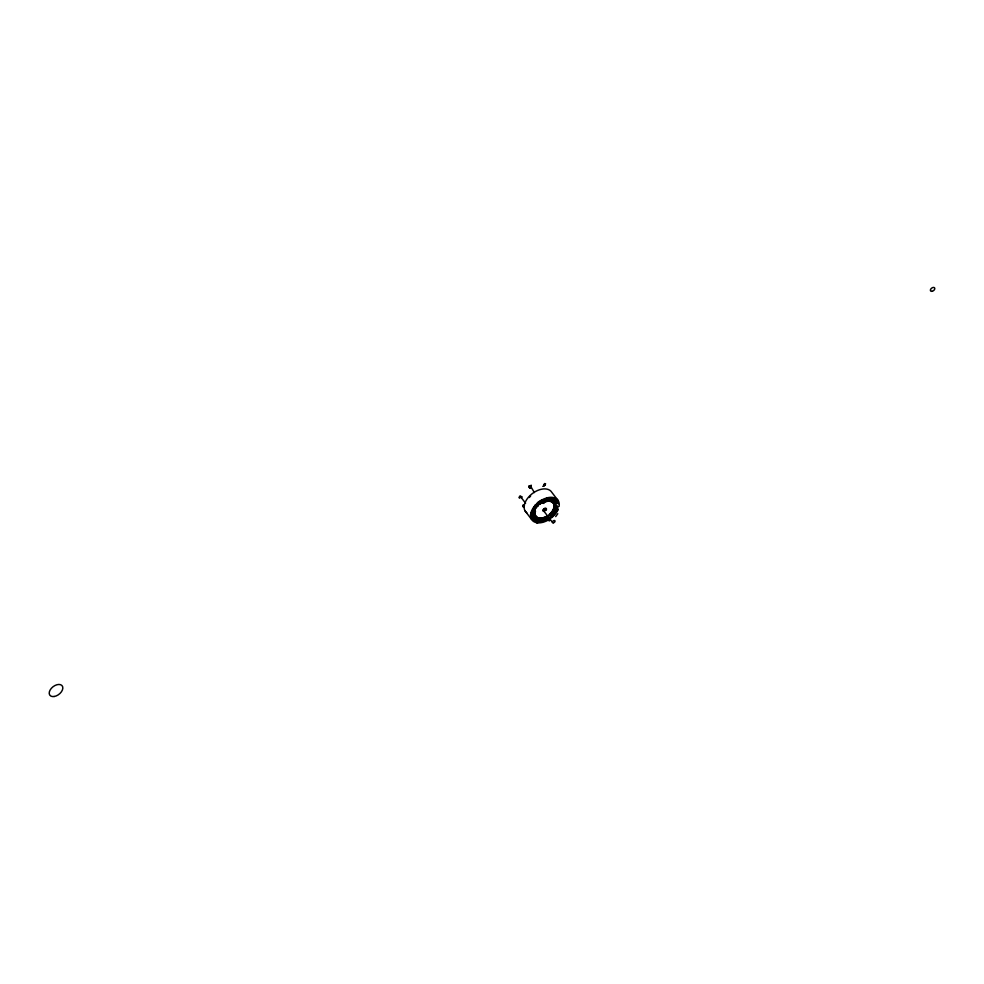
<?xml version="1.0" encoding="UTF-8"?>
<svg xmlns="http://www.w3.org/2000/svg" width="984" height="984" viewBox="0 0 984 984"><rect width="100%" height="100%" fill="white"/><g stroke="black" fill="none" stroke-linecap="round" stroke-linejoin="round"><path stroke-width="1.48" d="M532.529 512.381C529.736 518.568 535.05 515.432 534.829 520.278A11.328 7.048 -37.4 0 1 531.963 517.928M524.349 505.493C523.094 509.171 523.746 504.817 524.263 505.899M545.456 483.722L544.275 485.1M530.499 486.367C528.826 488.507 531.335 487.412 530.118 486.305C528.051 490.253 532.725 484.583 530.893 485.395M520.524 496.699C520.142 499.355 518.482 496.367 520.77 496.44M519.786 496.834L520.438 497.154L519.429 497.51M535.161 515.801L534.373 515.53L535.284 515.382M532.123 515.308C539.269 524.915 535.481 517.178 531.606 513.414M536.637 518.199L537.498 518.064M537.104 518.088L537.83 518.334L536.932 518.285M541.163 518.666L541.963 518.113M541.385 518.974L542.024 519.195L541.532 518.654M541.963 519.121L541.864 518.42M547.092 500.991L547.51 500.573M547.83 500.893L547.904 500.044M547.94 501.041L547.51 499.946L550.117 499.872A12.374 7.7 -37.4 0 1 555.357 505.53M552.491 501.336L551.692 501.25M552.467 501.52L551.741 501.336M551.089 512.91L551.803 512.332L552.295 513.045M551.384 512.996L552.184 513.082M551.999 512.676L551.507 513.5M553.943 503.919L554.742 503.365L554.521 504.079M554.312 503.906L554.459 504.534M553.832 508.224L554.546 507.633L554.521 508.298M554.373 503.98L555.025 504.275M554.988 508.47L554.423 508.027L554.349 508.839M529.675 487.375L530.573 486.502M534.127 513.168L533.574 513.623L531.68 511.2M545.136 484.226L544.324 484.94M519.171 497.879L519.626 496.207L520.843 496.194M522.812 505.813L523.316 504.989L523.23 505.985M528.949 486.514L529.453 485.702L529.38 486.699M522.971 506.022L523.316 504.989M529.109 486.736L529.453 485.702M524.251 505.432L524.189 506.908L522.984 506.698M523.39 506.01L524.3 505.616M530.364 487.806L529.269 487.523M530.647 487.769L531.188 485.358M545.087 483.943C543.795 482.234 547.202 485.813 543.931 485.112M544.435 484.14L545.542 483.833M534.25 511.373A12.374 7.7 -37.4 0 1 544.939 500.967L548.027 500.561M535.087 505.333L535.776 505.997A11.328 7.048 -37.4 0 1 541.778 501.016A11.328 7.048 -37.4 0 1 548.592 498.531A11.328 7.048 -37.4 0 1 554.423 499.134A11.328 7.048 -37.4 0 1 557.707 502.676A11.328 7.048 -37.4 0 1 558.125 503.882M537.731 505.899L536.944 506.551L537.817 506.243M535.222 515.505L534.496 516.034M547.129 498.347L542.11 500.327M555.702 516.6L557.793 513.697M535.259 511.495L534.755 511.68M548.432 498.482L552.528 499.306L553.291 498.371M557.018 502.393L555.972 503.008L552.319 498.261M547.485 516.477L546.969 517.35M554.914 508.568L554.287 508.765M550.228 516.662A11.328 7.048 -37.4 0 0 553.438 513.476L552.934 512.615L556.218 508.162M535.21 505.161L535.813 505.936L533.107 510.573L531.889 510.844M551.397 514.349L553.438 513.476A11.328 7.048 -37.4 0 0 556.969 507.437A11.328 7.048 -37.4 0 0 557.448 505.911M547.842 500.807L547.227 501.213L547.621 500.524M547.276 501.286L547.731 500.192M551.532 500.844L552.196 500.61M536.772 517.879L537.436 517.645M537.608 518.642L537.399 518.027M535.997 520.684C535.075 522.369 537.977 520.13 535.997 520.684A11.328 7.048 -37.4 0 0 540.659 520.88C542.344 518.974 545.665 517.547 547.473 518.396A11.328 7.048 -37.4 0 0 549.158 517.424M554.472 508.101L554.177 508.765M556.686 507.67L555.837 507.695L556.784 507.154M557.436 508.519L557.547 509.983L558.223 509.257M541.803 501.139C540.991 502.959 543.709 500.585 541.188 500.241M556.415 508.064L556.969 507.437L557.571 508.211A11.328 7.048 -37.4 0 0 558.051 506.686M536.132 519.367L540.548 519.786L540.659 520.88A11.328 7.048 -37.4 0 0 547.473 518.396L547.682 517.19M544.275 483.931L545.308 484.017M535.751 504.78L536.489 505.161L540.696 501.311M519.626 496.6L520.708 496.994M523.279 506.809L524.103 505.678M547.461 500.118L550.351 500.167A12.374 7.7 -37.4 0 1 549.958 515.481M549.416 520.88L549.502 520.179L548.691 520.622M530.807 486.391L529.736 487.486M555.935 502.996L555.825 507.191L556.846 507.326M542.504 502.344L541.704 502.849M524.423 505.653L523.463 505.788M544.115 484.891L545.136 484.817L545.099 483.759M533.795 512.123L533.463 513.525M530.77 486.33L529.638 486.391L529.429 487.744M521.225 497.523L522.098 496.797L521.176 497.449L525.591 503.242M554.423 499.134C553.648 497.412 552.627 501.508 555.443 501.582M530.819 487.904C532.578 488.74 528.531 482.91 534.373 492.553M558.297 500.794L551.827 492.357A16.31 10.147 -37.4 0 0 531.557 494.189A16.31 10.147 -37.4 0 0 526.907 512.91M553.008 498.716L555.702 502.307M547.633 500.339L544.706 500.671A12.374 7.7 -37.4 0 0 534.017 511.065M553.438 513.476L554.041 514.251A11.328 7.048 -37.4 0 1 550.819 517.436M543.525 510.671L552.639 522.578M547.473 518.396L548.063 519.171A11.328 7.048 -37.4 0 0 549.748 518.199M540.659 520.88L541.249 521.668A11.328 7.048 -37.4 0 0 548.063 519.171M531.581 513.623L536.108 519.527M531.508 513.796L536.022 519.712M531.581 514.386L535.899 519.884M531.938 515.444L535.554 520.167M533.549 517.891L535.357 520.265M530.462 514.558L532.27 516.92M525.099 510.954L531.557 519.404M547.301 517.326A12.374 7.7 -37.4 0 1 533.82 513.796M544.853 501.963A10.873 6.765 -37.4 0 1 553.943 504.349A10.873 6.765 -37.4 0 1 549.256 514.718M546.932 516.342A10.873 6.765 -37.4 0 1 535.456 511.102M544.73 501.815A10.873 6.765 -37.4 0 1 553.832 504.202A10.873 6.765 -37.4 0 1 549.146 514.571M546.821 516.182A10.873 6.765 -37.4 0 1 535.345 510.954M544.619 510.782A1.464 0.91 -37.4 0 1 543.414 509.921A1.464 0.91 -37.4 0 1 545.321 508.593A1.464 0.91 -37.4 0 1 545.542 510.142M554.927 507.953A12.374 7.7 -37.4 0 1 553.795 510.487M552.012 512.947A12.374 7.7 -37.4 0 1 550.536 514.472M547.079 517.018A12.374 7.7 -37.4 0 1 544.25 518.347M541.446 519.085A12.374 7.7 -37.4 0 1 538.838 519.158M536.624 518.58A12.374 7.7 -37.4 0 1 534.939 517.375M533.574 514.337A11.833 7.368 -37.4 0 1 533.279 512.283M533.685 509.958A11.833 7.368 -37.4 0 1 551.2 499.811M534.005 514.3A11.833 7.368 -37.4 0 1 532.393 513.156M539.675 504.374A11.833 7.368 -37.4 0 1 553.82 502.271A11.833 7.368 -37.4 0 1 549.712 515.21M548.9 515.85A11.833 7.368 -37.4 0 1 534.287 513.599M544.656 511.237A2.017 1.255 -37.4 0 1 542.983 510.044A2.017 1.255 -37.4 0 1 545.616 508.224A2.017 1.255 -37.4 0 1 545.923 510.352M534.238 510.671A11.833 7.368 -37.4 0 1 549.613 499.97M553.352 501.668A11.833 7.368 -37.4 0 1 554.336 503.328M533.476 514.583A11.833 7.368 -37.4 0 1 532.492 512.922M534.029 515.284A11.833 7.368 -37.4 0 1 533.033 513.623M533.144 509.257A11.833 7.368 -37.4 0 1 534.238 506.834M546.046 498.617A11.833 7.368 -37.4 0 1 552.258 500.253M550.142 518.851A16.31 10.147 -37.4 0 1 530.856 517.732A16.31 10.147 -37.4 0 1 544.595 498.679A16.31 10.147 -37.4 0 1 559.109 506.416M558.063 509.712A16.31 10.147 -37.4 0 1 551.286 518.014M537.399 502.812A11.328 7.048 -37.4 0 1 539.503 501.213M531.544 516.735A11.328 7.048 -37.4 0 1 531.2 512.726M553.832 498.359A11.328 7.048 -37.4 0 1 556.698 500.708M557.116 501.901A11.328 7.048 -37.4 0 1 557.522 503.095M529.355 497.498A11.328 7.048 -37.4 0 1 530.61 496.059M541.249 521.668A11.328 7.048 -37.4 0 1 535.419 521.053A11.328 7.048 -37.4 0 1 532.135 517.51A11.328 7.048 -37.4 0 1 532.283 511.975A11.328 7.048 -37.4 0 1 535.813 505.936M557.079 509.737A11.328 7.048 -37.4 0 1 554.041 514.251M542.528 503.107L544.029 503.402L542.578 503.045M543.119 486.256L544.091 485.899L543.119 486.256M555.234 502.258L556.034 501.483L555.234 502.258M537.264 523.181L537.928 522.209L537.264 523.181M553.402 522.787A1.464 0.91 -37.4 0 0 555.013 520.93A1.464 0.91 -37.4 0 0 552.873 521.249A1.464 0.91 -37.4 0 0 553.402 522.787M931.983 291.325A2.509 1.562 -37.4 0 0 934.739 288.152A2.509 1.562 -37.4 0 0 931.061 288.693A2.509 1.562 -37.4 0 0 931.983 291.325M54.12 696.512A7.761 4.822 -37.4 0 0 62.644 686.672A7.761 4.822 -37.4 0 0 51.303 688.37A7.761 4.822 -37.4 0 0 54.12 696.512"/></g></svg>
